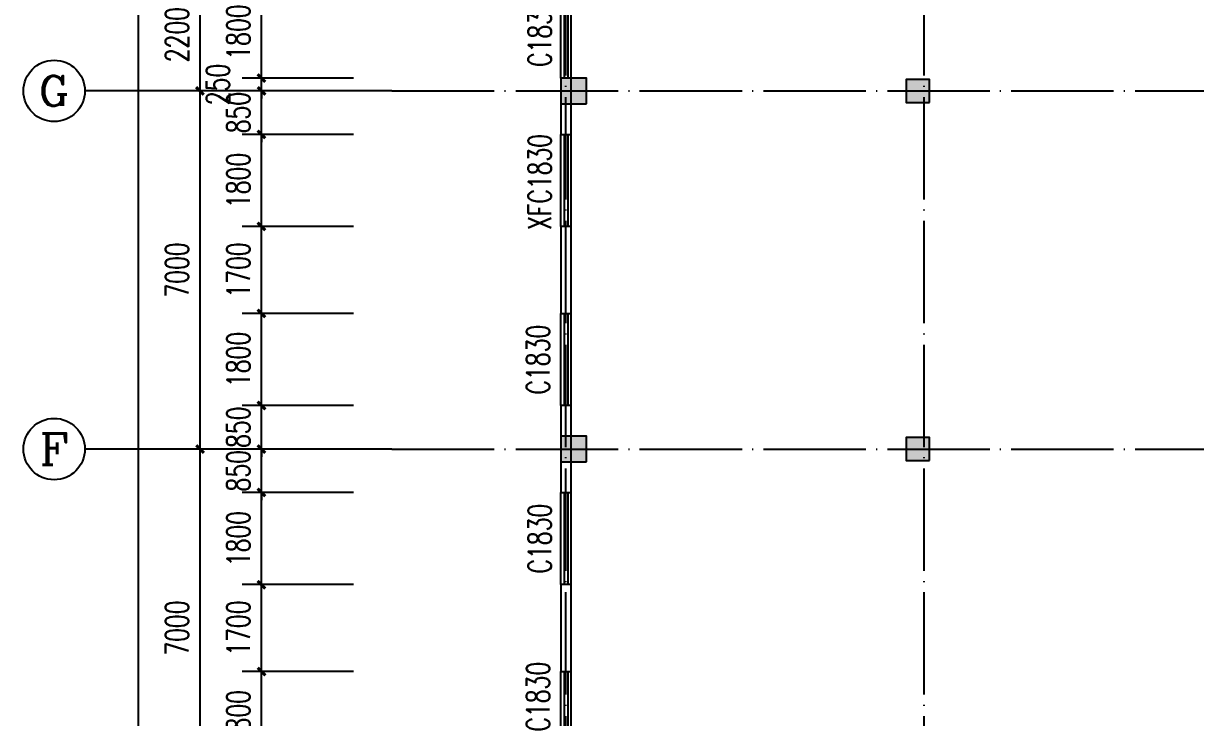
# Model space of a CAD drawing. Extents: x -4747 to 1060961, y -766984 to 396631.
# Drawn here: x 467945 to 490846, y -45312 to -31745 of the extents above; entities that cross this region are included whole.
import ezdxf
from ezdxf.enums import TextEntityAlignment as Align

# ---------------------------------------------------------------- set-up
doc = ezdxf.new("R2010")
doc.units = 0
doc.header["$LTSCALE"] = 1000
doc.header["$MEASUREMENT"] = 0
doc.linetypes.add('DOTE', pattern=[2.42, 2, -0.2, 0.02, -0.2])
doc.layers.get('0').update_dxf_attribs({"linetype": 'CONTINUOUS'})
doc.layers.get('DEFPOINTS').update_dxf_attribs({"linetype": 'CONTINUOUS'})
for name, color, linetype in [('AXIS', 3, 'CONTINUOUS'), ('AXIS_TEXT', 7, 'CONTINUOUS'), ('DOTE', 1, 'DOTE'), ('PUB_DIM', 3, 'CONTINUOUS'), ('WALL', 6, 'CONTINUOUS'), ('WINDOW', 4, 'CONTINUOUS'), ('WINDOW_TEXT', 7, 'CONTINUOUS'), ('柱', 2, 'CONTINUOUS'), ('柱涂实', 54, 'CONTINUOUS'), ('栏杆', 56, 'CONTINUOUS'), ('面积计算', 7, 'CONTINUOUS')]:
    doc.layers.add(name, color=color, linetype=linetype)
doc.styles.add('_TCH_AXIS', font='COMPLEX', dxfattribs={"bigfont": 'GBCBIG'})
doc.styles.add('_TCH_WINDOW', font='SIMPLEX', dxfattribs={"height": 3.5, "bigfont": 'GBCBIG'})
doc.styles.add('COMPLEX', font='complex_.ttf')
doc.styles.add('DIM_FONT', font='SIMPLEX', dxfattribs={"width": 0.7, "bigfont": 'GBCBIG'})
doc.dimstyles.new('DIMN150', dxfattribs={"dimscale": 1.5, "dimtxt": 300, "dimasz": 100, "dimexe": 250, "dimexo": 300, "dimgap": 150, "dimtad": 1, "dimdec": 0, "dimzin": 0, "dimtxsty": 'DIM_FONT', "dimblk": 'ARCHTICK', "dimcen": 0.09, "dimclrt": 7, "dimazin": 3, "dimtfac": 1, "dimtdec": 0, "dimtix": 1, "dimtmove": 0, "dimatfit": 3, "dimtolj": 1, "dimtzin": 0})

# ---------------------------------------------------------------- blocks, each defined once
blk = doc.blocks.new('A$C22EA1380')
at = {"layer": '柱涂实'}
for points in [[(500, 34850), (500, 35350), (0, 35350), (0, 34850)], [(7200, 34875), (7200, 35325), (6750, 35325), (6750, 34875)], [(500, 27850), (500, 28350), (0, 28350), (0, 27850)], [(7200, 27875), (7200, 28325), (6750, 28325), (6750, 27875)]]:
    blk.add_hatch(color=256, dxfattribs=at).paths.add_polyline_path(points)
at = {"layer": '柱'}
for points in [[(500, 34850), (500, 35350), (0, 35350), (0, 34850)], [(7200, 34875), (7200, 35325), (6750, 35325), (6750, 34875)], [(500, 27850), (500, 28350), (0, 28350), (0, 27850)], [(7200, 27875), (7200, 28325), (6750, 28325), (6750, 27875)]]:
    blk.add_lwpolyline(points, close=True, dxfattribs=at)
at = {"layer": '柱涂实', "linetype": 'CONTINUOUS'}
for points in [[(500, 34850), (500, 35350), (0, 35350), (0, 34850)], [(7200, 34875), (7200, 35325), (6750, 35325), (6750, 34875)], [(500, 27850), (500, 28350), (0, 28350), (0, 27850)], [(7200, 27875), (7200, 28325), (6750, 28325), (6750, 27875)]]:
    blk.add_lwpolyline(points, close=True, dxfattribs=at)
blk = doc.blocks.new('_ARCHTICK')
at = {"color": 0, "linetype": 'BYBLOCK', "const_width": 0.4}
blk.add_lwpolyline([(-0.5, -0.5), (0.5, 0.5)], dxfattribs=at)
blk = doc.blocks.new('*D1225')
at = {"layer": 'DEFPOINTS', "color": 0}
for p in [(472595, -44414), (474845, -44414), (474845, -46214)]:
    blk.add_point(p, dxfattribs=at)
at = {"layer": 'PUB_DIM', "color": 0}
for p, q in [((474395, -44414), (472220, -44414)), ((472595, -46214), (472595, -44414)), ((474395, -46214), (472220, -46214))]:
    blk.add_line(p, q, dxfattribs=at)
at = {"layer": 'PUB_DIM', "color": 0, "xscale": 150, "yscale": 150, "zscale": 150}
for p, rotation in [((472595, -44414), 90), ((472595, -46214), 270)]:
    blk.add_blockref('_ARCHTICK', p, dxfattribs=dict(at, rotation=rotation))
at = {"layer": 'PUB_DIM', "color": 7, "insert": (472145, -45314), "char_height": 450, "attachment_point": 5, "rotation": 90, "style": 'DIM_FONT'}
blk.add_mtext('\\A1;1800', dxfattribs=at)
blk = doc.blocks.new('*D1226')
at = {"layer": 'DEFPOINTS', "color": 0}
for p in [(472595, -42714), (474845, -42714), (474845, -44414)]:
    blk.add_point(p, dxfattribs=at)
at = {"layer": 'PUB_DIM', "color": 0}
for p, q in [((474395, -42714), (472220, -42714)), ((472595, -44414), (472595, -42714)), ((474395, -44414), (472220, -44414))]:
    blk.add_line(p, q, dxfattribs=at)
at = {"layer": 'PUB_DIM', "color": 0, "xscale": 150, "yscale": 150, "zscale": 150}
for p, rotation in [((472595, -42714), 90), ((472595, -44414), 270)]:
    blk.add_blockref('_ARCHTICK', p, dxfattribs=dict(at, rotation=rotation))
at = {"layer": 'PUB_DIM', "color": 7, "insert": (472145, -43564), "char_height": 450, "attachment_point": 5, "rotation": 90, "style": 'DIM_FONT'}
blk.add_mtext('\\A1;1700', dxfattribs=at)
blk = doc.blocks.new('*D1227')
at = {"layer": 'DEFPOINTS', "color": 0}
for p in [(472595, -40914), (474845, -40914), (474845, -42714)]:
    blk.add_point(p, dxfattribs=at)
at = {"layer": 'PUB_DIM', "color": 0}
for p, q in [((474395, -40914), (472220, -40914)), ((472595, -42714), (472595, -40914)), ((474395, -42714), (472220, -42714))]:
    blk.add_line(p, q, dxfattribs=at)
at = {"layer": 'PUB_DIM', "color": 0, "xscale": 150, "yscale": 150, "zscale": 150}
for p, rotation in [((472595, -40914), 90), ((472595, -42714), 270)]:
    blk.add_blockref('_ARCHTICK', p, dxfattribs=dict(at, rotation=rotation))
at = {"layer": 'PUB_DIM', "color": 7, "insert": (472145, -41814), "char_height": 450, "attachment_point": 5, "rotation": 90, "style": 'DIM_FONT'}
blk.add_mtext('\\A1;1800', dxfattribs=at)
blk = doc.blocks.new('*D1228')
at = {"layer": 'DEFPOINTS', "color": 0}
for p in [(472595, -40064), (474845, -40064), (474845, -40914)]:
    blk.add_point(p, dxfattribs=at)
at = {"layer": 'PUB_DIM', "color": 0}
for p, q in [((474395, -40064), (472220, -40064)), ((472595, -40064), (472595, -39914)), ((472595, -40914), (472595, -40064)), ((474395, -40914), (472220, -40914)), ((472595, -40914), (472595, -41064))]:
    blk.add_line(p, q, dxfattribs=at)
at = {"layer": 'PUB_DIM', "color": 0, "xscale": 150, "yscale": 150, "zscale": 150}
for p, rotation in [((472595, -40064), 270), ((472595, -40914), 90)]:
    blk.add_blockref('_ARCHTICK', p, dxfattribs=dict(at, rotation=rotation))
at = {"layer": 'PUB_DIM', "color": 7, "insert": (472145, -40489), "char_height": 450, "attachment_point": 5, "rotation": 90, "style": 'DIM_FONT'}
blk.add_mtext('\\A1;850', dxfattribs=at)
blk = doc.blocks.new('*D1229')
at = {"layer": 'DEFPOINTS', "color": 0}
for p in [(472595, -39214), (474845, -39214), (474845, -40064)]:
    blk.add_point(p, dxfattribs=at)
at = {"layer": 'PUB_DIM', "color": 0}
for p, q in [((472595, -39214), (472595, -39064)), ((474395, -39214), (472220, -39214)), ((472595, -40064), (472595, -39214)), ((474395, -40064), (472220, -40064)), ((472595, -40064), (472595, -40214))]:
    blk.add_line(p, q, dxfattribs=at)
at = {"layer": 'PUB_DIM', "color": 0, "xscale": 150, "yscale": 150, "zscale": 150}
for p, rotation in [((472595, -39214), 270), ((472595, -40064), 90)]:
    blk.add_blockref('_ARCHTICK', p, dxfattribs=dict(at, rotation=rotation))
at = {"layer": 'PUB_DIM', "color": 7, "insert": (472145, -39639), "char_height": 450, "attachment_point": 5, "rotation": 90, "style": 'DIM_FONT'}
blk.add_mtext('\\A1;850', dxfattribs=at)
blk = doc.blocks.new('*D1230')
at = {"layer": 'DEFPOINTS', "color": 0}
for p in [(472595, -37414), (474845, -37414), (474845, -39214)]:
    blk.add_point(p, dxfattribs=at)
at = {"layer": 'PUB_DIM', "color": 0}
for p, q in [((474395, -37414), (472220, -37414)), ((472595, -39214), (472595, -37414)), ((474395, -39214), (472220, -39214))]:
    blk.add_line(p, q, dxfattribs=at)
at = {"layer": 'PUB_DIM', "color": 0, "xscale": 150, "yscale": 150, "zscale": 150}
for p, rotation in [((472595, -37414), 90), ((472595, -39214), 270)]:
    blk.add_blockref('_ARCHTICK', p, dxfattribs=dict(at, rotation=rotation))
at = {"layer": 'PUB_DIM', "color": 7, "insert": (472145, -38314), "char_height": 450, "attachment_point": 5, "rotation": 90, "style": 'DIM_FONT'}
blk.add_mtext('\\A1;1800', dxfattribs=at)
blk = doc.blocks.new('*D1231')
at = {"layer": 'DEFPOINTS', "color": 0}
for p in [(472595, -35714), (474845, -35714), (474845, -37414)]:
    blk.add_point(p, dxfattribs=at)
at = {"layer": 'PUB_DIM', "color": 0}
for p, q in [((474395, -35714), (472220, -35714)), ((472595, -37414), (472595, -35714)), ((474395, -37414), (472220, -37414))]:
    blk.add_line(p, q, dxfattribs=at)
at = {"layer": 'PUB_DIM', "color": 0, "xscale": 150, "yscale": 150, "zscale": 150}
for p, rotation in [((472595, -35714), 90), ((472595, -37414), 270)]:
    blk.add_blockref('_ARCHTICK', p, dxfattribs=dict(at, rotation=rotation))
at = {"layer": 'PUB_DIM', "color": 7, "insert": (472145, -36564), "char_height": 450, "attachment_point": 5, "rotation": 90, "style": 'DIM_FONT'}
blk.add_mtext('\\A1;1700', dxfattribs=at)
blk = doc.blocks.new('*D1232')
at = {"layer": 'DEFPOINTS', "color": 0}
for p in [(472595, -33914), (474845, -33914), (474845, -35714)]:
    blk.add_point(p, dxfattribs=at)
at = {"layer": 'PUB_DIM', "color": 0}
for p, q in [((474395, -33914), (472220, -33914)), ((472595, -35714), (472595, -33914)), ((474395, -35714), (472220, -35714))]:
    blk.add_line(p, q, dxfattribs=at)
at = {"layer": 'PUB_DIM', "color": 0, "xscale": 150, "yscale": 150, "zscale": 150}
for p, rotation in [((472595, -33914), 90), ((472595, -35714), 270)]:
    blk.add_blockref('_ARCHTICK', p, dxfattribs=dict(at, rotation=rotation))
at = {"layer": 'PUB_DIM', "color": 7, "insert": (472145, -34814), "char_height": 450, "attachment_point": 5, "rotation": 90, "style": 'DIM_FONT'}
blk.add_mtext('\\A1;1800', dxfattribs=at)
blk = doc.blocks.new('*D1233')
at = {"layer": 'DEFPOINTS', "color": 0}
for p in [(472595, -33064), (474845, -33064), (474845, -33914)]:
    blk.add_point(p, dxfattribs=at)
at = {"layer": 'PUB_DIM', "color": 0}
for p, q in [((472595, -33064), (472595, -32914)), ((474395, -33064), (472220, -33064)), ((472595, -33914), (472595, -33064)), ((474395, -33914), (472220, -33914)), ((472595, -33914), (472595, -34064))]:
    blk.add_line(p, q, dxfattribs=at)
at = {"layer": 'PUB_DIM', "color": 0, "xscale": 150, "yscale": 150, "zscale": 150}
for p, rotation in [((472595, -33064), 270), ((472595, -33914), 90)]:
    blk.add_blockref('_ARCHTICK', p, dxfattribs=dict(at, rotation=rotation))
at = {"layer": 'PUB_DIM', "color": 7, "insert": (472145, -33489), "char_height": 450, "attachment_point": 5, "rotation": 90, "style": 'DIM_FONT'}
blk.add_mtext('\\A1;850', dxfattribs=at)
blk = doc.blocks.new('*D1234')
at = {"layer": 'DEFPOINTS', "color": 0}
for p in [(472595, -32814), (474845, -32814), (474845, -33064)]:
    blk.add_point(p, dxfattribs=at)
at = {"layer": 'PUB_DIM', "color": 0}
for p, q in [((472595, -32814), (472595, -32664)), ((474395, -32814), (472220, -32814)), ((472595, -33064), (472595, -32814)), ((474395, -33064), (472220, -33064)), ((472595, -33064), (472595, -33214))]:
    blk.add_line(p, q, dxfattribs=at)
at = {"layer": 'PUB_DIM', "color": 0, "xscale": 150, "yscale": 150, "zscale": 150}
for p, rotation in [((472595, -32814), 270), ((472595, -33064), 90)]:
    blk.add_blockref('_ARCHTICK', p, dxfattribs=dict(at, rotation=rotation))
at = {"layer": 'PUB_DIM', "color": 7, "insert": (471744, -32939), "char_height": 450, "attachment_point": 5, "rotation": 90, "style": 'DIM_FONT'}
blk.add_mtext('\\A1;250', dxfattribs=at)
blk = doc.blocks.new('*D1235')
at = {"layer": 'DEFPOINTS', "color": 0}
for p in [(472595, -31014), (474845, -31014), (474845, -32814)]:
    blk.add_point(p, dxfattribs=at)
at = {"layer": 'PUB_DIM', "color": 0}
for p, q in [((474395, -31014), (472220, -31014)), ((472595, -32814), (472595, -31014)), ((474395, -32814), (472220, -32814))]:
    blk.add_line(p, q, dxfattribs=at)
at = {"layer": 'PUB_DIM', "color": 0, "xscale": 150, "yscale": 150, "zscale": 150}
for p, rotation in [((472595, -31014), 90), ((472595, -32814), 270)]:
    blk.add_blockref('_ARCHTICK', p, dxfattribs=dict(at, rotation=rotation))
at = {"layer": 'PUB_DIM', "color": 7, "insert": (472145, -31914), "char_height": 450, "attachment_point": 5, "rotation": 90, "style": 'DIM_FONT'}
blk.add_mtext('\\A1;1800', dxfattribs=at)
blk = doc.blocks.new('*D1320')
at = {"layer": 'AXIS', "color": 0}
for p, q in [((474695, -40064), (471020, -40064)), ((471395, -47064), (471395, -40064)), ((474695, -47064), (471020, -47064))]:
    blk.add_line(p, q, dxfattribs=at)
at = {"layer": 'DEFPOINTS', "color": 0}
for p in [(471395, -40064), (475145, -40064), (475145, -47064)]:
    blk.add_point(p, dxfattribs=at)
at = {"layer": 'AXIS', "color": 0, "xscale": 150, "yscale": 150, "zscale": 150}
for p, rotation in [((471395, -40064), 90), ((471395, -47064), 270)]:
    blk.add_blockref('_ARCHTICK', p, dxfattribs=dict(at, rotation=rotation))
at = {"layer": 'AXIS', "color": 7, "insert": (470945, -43564), "char_height": 450, "attachment_point": 5, "rotation": 90, "style": 'DIM_FONT'}
blk.add_mtext('\\A1;7000', dxfattribs=at)
blk = doc.blocks.new('*D1321')
at = {"layer": 'AXIS', "color": 0}
for p, q in [((474695, -33064), (471020, -33064)), ((471395, -40064), (471395, -33064)), ((474695, -40064), (471020, -40064))]:
    blk.add_line(p, q, dxfattribs=at)
at = {"layer": 'DEFPOINTS', "color": 0}
for p in [(471395, -33064), (475145, -33064), (475145, -40064)]:
    blk.add_point(p, dxfattribs=at)
at = {"layer": 'AXIS', "color": 0, "xscale": 150, "yscale": 150, "zscale": 150}
for p, rotation in [((471395, -33064), 90), ((471395, -40064), 270)]:
    blk.add_blockref('_ARCHTICK', p, dxfattribs=dict(at, rotation=rotation))
at = {"layer": 'AXIS', "color": 7, "insert": (470945, -36564), "char_height": 450, "attachment_point": 5, "rotation": 90, "style": 'DIM_FONT'}
blk.add_mtext('\\A1;7000', dxfattribs=at)
blk = doc.blocks.new('*D1322')
at = {"layer": 'AXIS', "color": 0}
for p, q in [((474695, -30864), (471020, -30864)), ((471395, -33064), (471395, -30864)), ((474695, -33064), (471020, -33064))]:
    blk.add_line(p, q, dxfattribs=at)
at = {"layer": 'DEFPOINTS', "color": 0}
for p in [(471395, -30864), (475145, -30864), (475145, -33064)]:
    blk.add_point(p, dxfattribs=at)
at = {"layer": 'AXIS', "color": 0, "xscale": 150, "yscale": 150, "zscale": 150}
for p, rotation in [((471395, -30864), 90), ((471395, -33064), 270)]:
    blk.add_blockref('_ARCHTICK', p, dxfattribs=dict(at, rotation=rotation))
at = {"layer": 'AXIS', "color": 7, "insert": (470945, -31964), "char_height": 450, "attachment_point": 5, "rotation": 90, "style": 'DIM_FONT'}
blk.add_mtext('\\A1;2200', dxfattribs=at)
blk = doc.blocks.new('*D1324')
at = {"layer": 'AXIS', "color": 0}
for p, q in [((474395, -25964), (469820, -25964)), ((470195, -68164), (470195, -25964)), ((474395, -68164), (469820, -68164))]:
    blk.add_line(p, q, dxfattribs=at)
at = {"layer": 'DEFPOINTS', "color": 0}
for p in [(470195, -25964), (474845, -25964), (474845, -68164)]:
    blk.add_point(p, dxfattribs=at)
at = {"layer": 'AXIS', "color": 0, "xscale": 150, "yscale": 150, "zscale": 150}
for p, rotation in [((470195, -25964), 90), ((470195, -68164), 270)]:
    blk.add_blockref('_ARCHTICK', p, dxfattribs=dict(at, rotation=rotation))
at = {"layer": 'AXIS', "color": 7, "insert": (469745, -47064), "char_height": 450, "attachment_point": 5, "rotation": 90, "style": 'DIM_FONT'}
blk.add_mtext('\\A1;42200', dxfattribs=at)
blk = doc.blocks.new('$WINLIB2D$00000001')
at = {"color": 0}
for points in [[(-0.5, 0.5), (-0.5, -0.5)], [(-0.5, 0.5), (0.5, 0.5)], [(0.5, -0.5), (0.5, 0.5)], [(0.5, 0.167), (-0.5, 0.167)], [(0.5, -0.167), (-0.5, -0.167)], [(-0.5, -0.5), (0.5, -0.5)]]:
    blk.add_lwpolyline(points, dxfattribs=at)
blk = doc.blocks.new('_AXISO')
blk.add_circle((0, 0), 0.5)
at = {"layer": 'AXIS_TEXT', "style": 'COMPLEX', "width": 1.041667}
blk.add_attdef('A', text='', height=0.56, dxfattribs=at).set_placement((-0.25, -0.28), (0.25, -0.28), align=Align.FIT)

msp = doc.modelspace()

# ---------------------------------------------------------------- linework, layer by layer
at = {"layer": 'AXIS'}
for p, q in [((475144.9, -33064.3), (469144.9, -33064.3)), ((475144.9, -40064.3), (469144.9, -40064.3))]:
    msp.add_line(p, q, dxfattribs=at)
at = {"layer": 'DOTE'}
for p, q in [((478544.9, -69064.3), (478544.9, -25064.3)), ((485544.9, -69064.3), (485544.9, -25064.3)), ((475144.9, -33064.3), (579844.9, -33064.3)), ((475144.9, -40064.3), (579844.9, -40064.3))]:
    msp.add_line(p, q, dxfattribs=at)
at = {"layer": 'WALL'}
for p, q in [((478644.9, -32814.3), (478444.9, -32814.3)), ((478444.9, -32814.3), (478444.9, -33914.3)), ((478644.9, -33914.3), (478644.9, -32814.3)), ((478444.9, -33914.3), (478644.9, -33914.3)), ((478644.9, -35714.3), (478444.9, -35714.3)), ((478444.9, -35714.3), (478444.9, -37414.3)), ((478644.9, -37414.3), (478644.9, -35714.3)), ((478444.9, -37414.3), (478644.9, -37414.3)), ((478644.9, -39214.3), (478444.9, -39214.3)), ((478444.9, -39214.3), (478444.9, -40914.3)), ((478644.9, -40914.3), (478644.9, -39214.3)), ((478444.9, -40914.3), (478644.9, -40914.3)), ((478644.9, -42714.3), (478444.9, -42714.3)), ((478444.9, -42714.3), (478444.9, -44414.3)), ((478644.9, -44414.3), (478644.9, -42714.3)), ((478444.9, -44414.3), (478644.9, -44414.3))]:
    msp.add_line(p, q, dxfattribs=at)
at = {"layer": '栏杆'}
msp.add_lwpolyline([(477774.9, -44384.3), (477814.9, -44384.3)], dxfattribs=at)

# ---------------------------------------------------------------- block references
at = {"layer": 'AXIS'}
ref = msp.add_blockref('_AXISO', (468544.9, -33064.3), dxfattribs=dict(at, xscale=1200, yscale=1200, zscale=1200))
ref.add_attrib('A', 'G', dxfattribs={"layer": 'AXIS_TEXT', "height": 586.9, "style": '_TCH_AXIS', "width": 1.194718}).set_placement((468244.4, -33357.8), (468845.4, -33357.8), align=Align.FIT)
ref = msp.add_blockref('_AXISO', (468544.9, -40064.3), dxfattribs=dict(at, xscale=1200, yscale=1200, zscale=1200))
ref.add_attrib('A', 'F', dxfattribs={"layer": 'AXIS_TEXT', "height": 612, "style": '_TCH_AXIS', "width": 1.233989}).set_placement((468257.2, -40370.3), (468832.6, -40370.3), align=Align.FIT)
at = {"layer": 'WINDOW'}
ref = msp.add_blockref('$WINLIB2D$00000001', (478544.9, -31914.3), dxfattribs=dict(at, xscale=1800, yscale=-200, zscale=1800, rotation=90))
ref.add_attrib('A', 'C1830', (478255.5, -32596.8), dxfattribs={"layer": 'WINDOW_TEXT', "height": 446.25, "rotation": 90, "style": '_TCH_WINDOW', "width": 0.705882})
ref = msp.add_blockref('$WINLIB2D$00000001', (478544.9, -34814.3), dxfattribs=dict(at, xscale=1800, yscale=-200, zscale=1800, rotation=90))
ref.add_attrib('A', 'XFC1830', (478255.5, -35781.8), dxfattribs={"layer": 'WINDOW_TEXT', "height": 446.25, "rotation": 90, "style": '_TCH_WINDOW', "width": 0.705882})
ref = msp.add_blockref('$WINLIB2D$00000001', (478544.9, -38314.3), dxfattribs=dict(at, xscale=1800, yscale=-200, zscale=1800, rotation=90))
ref.add_attrib('A', 'C1830', (478223.2, -38996.8), dxfattribs={"layer": 'WINDOW_TEXT', "height": 446.25, "rotation": 90, "style": '_TCH_WINDOW', "width": 0.705882})
ref = msp.add_blockref('$WINLIB2D$00000001', (478544.9, -41814.3), dxfattribs=dict(at, xscale=1800, yscale=-200, zscale=1800, rotation=90))
ref.add_attrib('A', 'C1830', (478255.5, -42496.8), dxfattribs={"layer": 'WINDOW_TEXT', "height": 446.25, "rotation": 90, "style": '_TCH_WINDOW', "width": 0.705882})
ref = msp.add_blockref('$WINLIB2D$00000001', (478544.9, -45314.3), dxfattribs=dict(at, xscale=1800, yscale=-200, zscale=1800, rotation=90))
ref.add_attrib('A', 'C1830', (478223.2, -45586.4), dxfattribs={"layer": 'WINDOW_TEXT', "height": 446.25, "rotation": 90, "style": '_TCH_WINDOW', "width": 0.705882})
at = {"layer": '面积计算'}
msp.add_blockref('A$C22EA1380', (478444.9, -68164.3), dxfattribs=at)

# ---------------------------------------------------------------- dimensions: what is measured, and where the dimension line sits
at = {"layer": 'AXIS'}
for p1, p2, distance, picture, middle in [((474844.9, -68164.3), (474844.9, -25964.3), 4650, '*D1324', (469744.9, -47064.3)), ((475144.9, -33064.3), (475144.9, -30864.3), 3750, '*D1322', (470944.9, -31964.3)), ((475144.9, -40064.3), (475144.9, -33064.3), 3750, '*D1321', (470944.9, -36564.3)), ((475144.9, -47064.3), (475144.9, -40064.3), 3750, '*D1320', (470944.9, -43564.3))]:
    dim = msp.add_aligned_dim(p1=p1, p2=p2, distance=distance, dimstyle='DIMN150', dxfattribs=at)
    dim.commit()
    dim.dimension.update_dxf_attribs({"geometry": picture, "text_midpoint": middle})
at = {"layer": 'PUB_DIM'}
for p1, p2, picture, middle in [((474844.9, -32814.3), (474844.9, -31014.3), '*D1235', (472144.9, -31914.3)), ((474844.9, -33914.3), (474844.9, -33064.3), '*D1233', (472144.9, -33489.3)), ((474844.9, -35714.3), (474844.9, -33914.3), '*D1232', (472144.9, -34814.3)), ((474844.9, -37414.3), (474844.9, -35714.3), '*D1231', (472144.9, -36564.3)), ((474844.9, -39214.3), (474844.9, -37414.3), '*D1230', (472144.9, -38314.3)), ((474844.9, -40064.3), (474844.9, -39214.3), '*D1229', (472144.9, -39639.3)), ((474844.9, -40914.3), (474844.9, -40064.3), '*D1228', (472144.9, -40489.3)), ((474844.9, -42714.3), (474844.9, -40914.3), '*D1227', (472144.9, -41814.3)), ((474844.9, -44414.3), (474844.9, -42714.3), '*D1226', (472144.9, -43564.3)), ((474844.9, -46214.3), (474844.9, -44414.3), '*D1225', (472144.9, -45314.3))]:
    dim = msp.add_aligned_dim(p1=p1, p2=p2, distance=2250, dimstyle='DIMN150', dxfattribs=at)
    dim.commit()
    dim.dimension.update_dxf_attribs({"geometry": picture, "text_midpoint": middle})
dim = msp.add_linear_dim(base=(472594.9, -32814.3), p1=(474844.9, -33064.3), p2=(474844.9, -32814.3), angle=90, dimstyle='DIMN150', dxfattribs=at)
dim.commit()
dim.dimension.update_dxf_attribs({"geometry": '*D1234', "text_midpoint": (471743.7, -32939.3), "dimtype": 129})

doc.saveas('drawing.dxf')
